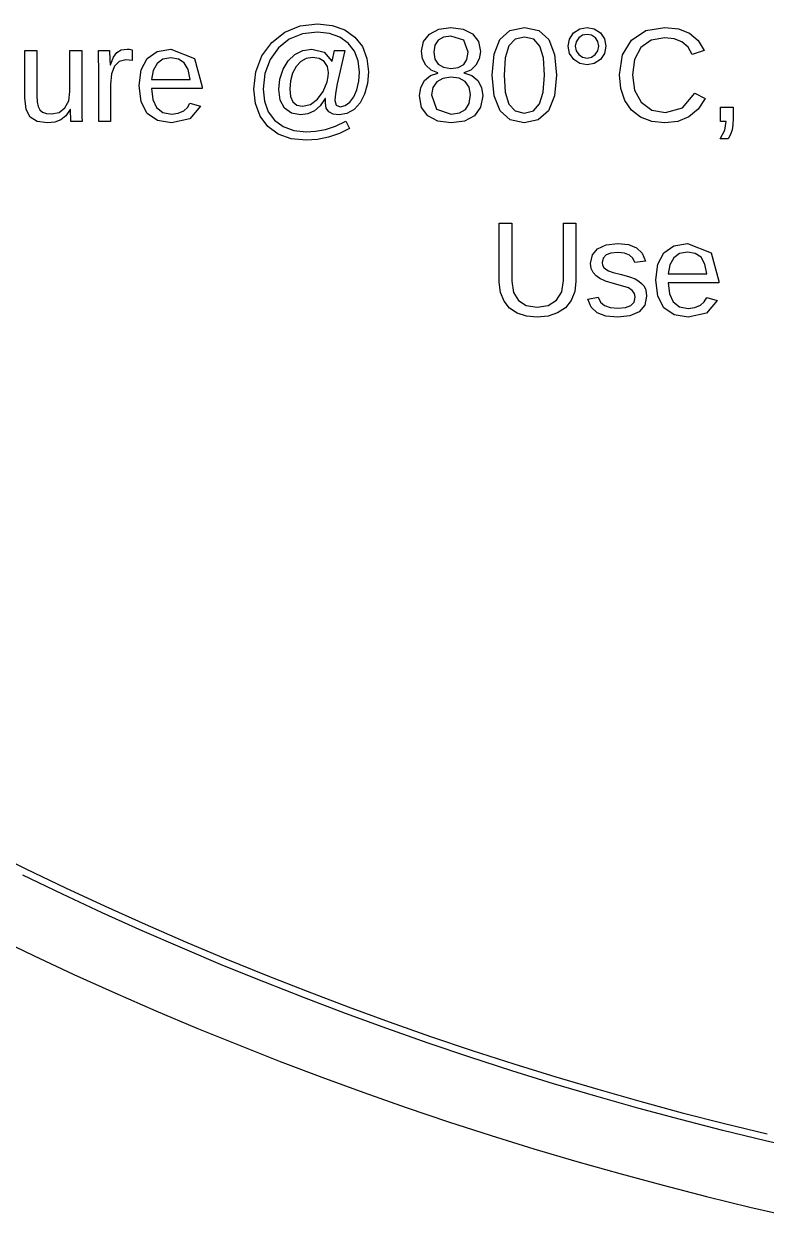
# Model space of a CAD drawing. Extents: x -25 to 122, y -49 to 104.
# Drawn here: x 12.95 to 28.52, y -47.13 to -22.1 of the extents above; entities that cross this region are included whole.
import ezdxf

# ---------------------------------------------------------------- set-up
doc = ezdxf.new("R2010")
doc.units = 0

msp = doc.modelspace()

# ---------------------------------------------------------------- linework, layer by layer
for p, q in [((18.4202, -22.2769), (18.7439, -22.1447)), ((18.7439, -22.1447), (19.1043, -22.1007)), ((19.1043, -22.1007), (19.4145, -22.1319)), ((19.4145, -22.1319), (19.6792, -22.2257)), ((19.6792, -22.2257), (19.8925, -22.3765)), ((21.4573, -22.3135), (21.6523, -22.2098)), ((21.6523, -22.2098), (21.9044, -22.1753)), ((21.9044, -22.1753), (22.1616, -22.2091)), ((22.1616, -22.2091), (22.3584, -22.3107)), ((22.9338, -22.4254), (23.1451, -22.2378)), ((23.1451, -22.2378), (23.4514, -22.1753)), ((23.4514, -22.1753), (23.7504, -22.2385)), ((23.7504, -22.2385), (23.9593, -22.4282)), ((24.4808, -22.2914), (24.6088, -22.2043)), ((24.6088, -22.2043), (24.762, -22.1753)), ((24.762, -22.1753), (24.9153, -22.204)), ((24.9153, -22.204), (25.0433, -22.29)), ((25.6975, -22.4393), (25.9974, -22.2413)), ((25.9974, -22.2413), (26.394, -22.1753)), ((26.394, -22.1753), (26.6794, -22.2057)), ((26.6794, -22.2057), (26.9136, -22.2969)), ((17.9427, -22.7696), (18.1481, -22.4881)), ((18.1481, -22.4881), (18.4202, -22.2769)), ((18.5155, -22.4227), (18.2861, -22.6032)), ((18.7919, -22.3118), (18.5155, -22.4227)), ((19.107, -22.2748), (18.7919, -22.3118)), ((19.3582, -22.3005), (19.107, -22.2748)), ((19.5755, -22.3777), (19.3582, -22.3005)), ((19.7524, -22.5028), (19.5755, -22.3777)), ((19.8823, -22.6721), (19.7524, -22.5028)), ((19.8925, -22.3765), (20.0489, -22.5788)), ((21.2908, -22.6742), (21.3324, -22.4728)), ((21.3324, -22.4728), (21.4573, -22.3135)), ((21.6369, -22.4434), (21.568, -22.5467)), ((21.7498, -22.3812), (21.6369, -22.4434)), ((21.9044, -22.3605), (21.7498, -22.3812)), ((22.1759, -22.4431), (21.9044, -22.3605)), ((22.2665, -22.6908), (22.1759, -22.4431)), ((22.3584, -22.3107), (22.4833, -22.47)), ((22.4833, -22.47), (22.5249, -22.677)), ((22.811, -22.7384), (22.9338, -22.4254)), ((23.2543, -22.4237), (23.1218, -22.5637)), ((23.4514, -22.3771), (23.2543, -22.4237)), ((23.6436, -22.4244), (23.4514, -22.3771)), ((23.7727, -22.5664), (23.6436, -22.4244)), ((23.9593, -22.4282), (24.0821, -22.7419)), ((24.3654, -22.5692), (24.3942, -22.4189)), ((24.3942, -22.4189), (24.4808, -22.2914)), ((24.5338, -22.4742), (24.516, -22.5692)), ((24.5872, -22.3937), (24.5338, -22.4742)), ((24.6665, -22.3387), (24.5872, -22.3937)), ((24.762, -22.3204), (24.6665, -22.3387)), ((24.8576, -22.3384), (24.762, -22.3204)), ((24.9369, -22.3923), (24.8576, -22.3384)), ((24.9902, -22.4724), (24.9369, -22.3923)), ((25.008, -22.5692), (24.9902, -22.4724)), ((25.0433, -22.29), (25.1298, -22.4171)), ((25.1298, -22.4171), (25.1587, -22.5692)), ((25.5088, -22.7537), (25.6975, -22.4393)), ((26.1093, -22.4429), (25.8937, -22.5989)), ((26.3968, -22.3909), (26.1093, -22.4429)), ((26.5887, -22.4133), (26.3968, -22.3909)), ((26.7526, -22.4807), (26.5887, -22.4133)), ((26.882, -22.5906), (26.7526, -22.4807)), ((26.9136, -22.2969), (27.0947, -22.4479)), ((27.0947, -22.4479), (27.2205, -22.6576)), ((12.9688, -23.6526), (12.9688, -22.6562)), ((12.9688, -22.6562), (13.2189, -22.6562)), ((13.2189, -22.6562), (13.2189, -23.6043)), ((13.9141, -23.5227), (13.9141, -22.6562)), ((13.9141, -22.6562), (14.1629, -22.6562)), ((14.1629, -22.6562), (14.1629, -23.8323)), ((14.5165, -22.8387), (14.5103, -22.6562)), ((14.5103, -22.6562), (14.7452, -22.6562)), ((14.7452, -22.6562), (14.7535, -22.8597)), ((14.8257, -22.7999), (14.8986, -22.6991)), ((14.8986, -22.6991), (14.9919, -22.6462)), ((14.9919, -22.6462), (15.117, -22.6286)), ((15.117, -22.6286), (15.1671, -22.632)), ((15.1671, -22.632), (15.2179, -22.6424)), ((15.2179, -22.6424), (15.2179, -22.8704)), ((15.5365, -22.8262), (15.7471, -22.678)), ((15.7471, -22.678), (16.0319, -22.6286)), ((16.0319, -22.6286), (16.5264, -22.8273)), ((17.8136, -23.1037), (17.9427, -22.7696)), ((18.2861, -22.6032), (18.112, -22.849)), ((18.4919, -22.8794), (18.6344, -22.7447)), ((18.6344, -22.7447), (18.8033, -22.6586)), ((18.8033, -22.6586), (18.9895, -22.63)), ((18.9895, -22.63), (19.2449, -22.6928)), ((19.2449, -22.6928), (19.4055, -22.8815)), ((19.4138, -22.8815), (19.4677, -22.6604)), ((19.4677, -22.6604), (19.6833, -22.6604)), ((19.6833, -22.6604), (19.523, -23.3597)), ((19.9622, -22.8775), (19.8823, -22.6721)), ((20.0489, -22.5788), (20.1447, -22.8252)), ((21.3137, -22.8307), (21.2908, -22.6742)), ((21.568, -22.5467), (21.5451, -22.6908)), ((21.5451, -22.6908), (21.5687, -22.8381)), ((22.2435, -22.8468), (22.2665, -22.6908)), ((22.5249, -22.677), (22.5018, -22.8335)), ((22.77, -23.1772), (22.811, -22.7384)), ((23.1218, -22.5637), (23.0466, -22.8103)), ((23.8458, -22.8138), (23.7727, -22.5664)), ((24.0821, -22.7419), (24.123, -23.1772)), ((24.3946, -22.7195), (24.3654, -22.5692)), ((24.4822, -22.847), (24.3946, -22.7195)), ((24.516, -22.5692), (24.5342, -22.6642)), ((24.5342, -22.6642), (24.5886, -22.7447)), ((24.5886, -22.7447), (24.6682, -22.7996)), ((24.8567, -22.7998), (24.9362, -22.7454)), ((24.9362, -22.7454), (24.9901, -22.665)), ((24.9901, -22.665), (25.008, -22.5692)), ((25.1295, -22.7212), (25.0419, -22.8483)), ((25.1587, -22.5692), (25.1295, -22.7212)), ((25.446, -23.1689), (25.5088, -22.7537)), ((25.8937, -22.5989), (25.759, -22.8454)), ((26.9703, -22.7405), (26.882, -22.5906)), ((27.2205, -22.6576), (26.9703, -22.7405)), ((14.5186, -23.0045), (14.5165, -22.8387)), ((14.5186, -24.1516), (14.5186, -23.0045)), ((14.7535, -22.8597), (14.7563, -22.9617)), ((14.7563, -22.9617), (14.7618, -22.9617)), ((14.7618, -22.9617), (14.8257, -22.7999)), ((14.8489, -22.99), (14.7877, -23.1522)), ((14.9487, -22.89), (14.8489, -22.99)), ((15.0852, -22.8566), (14.9487, -22.89)), ((15.1598, -22.8601), (15.0852, -22.8566)), ((15.2179, -22.8704), (15.1598, -22.8601)), ((15.4064, -23.067), (15.5365, -22.8262)), ((15.741, -22.9333), (15.6597, -23.0769)), ((15.8656, -22.8426), (15.741, -22.9333)), ((16.0278, -22.8124), (15.8656, -22.8426)), ((16.1926, -22.8395), (16.0278, -22.8124)), ((16.3138, -22.9209), (16.1926, -22.8395)), ((16.3937, -23.0613), (16.3138, -22.9209)), ((16.5264, -22.8273), (16.6912, -23.4232)), ((18.112, -22.849), (18.0021, -23.1443)), ((18.3849, -23.0543), (18.4919, -22.8794)), ((18.6598, -22.9979), (18.586, -23.1365)), ((18.7567, -22.8932), (18.6598, -22.9979)), ((18.873, -22.8274), (18.7567, -22.8932)), ((19.0048, -22.8055), (18.873, -22.8274)), ((19.1416, -22.8271), (19.0048, -22.8055)), ((19.248, -22.8919), (19.1416, -22.8271)), ((19.3164, -22.9919), (19.248, -22.8919)), ((19.3392, -23.1192), (19.3164, -22.9919)), ((19.4055, -22.8815), (19.4138, -22.8815)), ((19.9888, -23.1109), (19.9622, -22.8775)), ((20.1447, -22.8252), (20.1767, -23.1082)), ((21.3826, -22.9658), (21.3137, -22.8307)), ((21.4913, -23.0684), (21.3826, -22.9658)), ((21.5687, -22.8381), (21.6397, -22.9458)), ((21.6397, -22.9458), (21.7539, -23.0116)), ((21.7539, -23.0116), (21.9072, -23.0335)), ((21.9072, -23.0335), (22.0618, -23.0133)), ((22.0618, -23.0133), (22.1746, -22.9527)), ((22.1746, -22.9527), (22.2435, -22.8468)), ((22.4323, -22.9686), (22.3228, -23.0698)), ((22.5018, -22.8335), (22.4323, -22.9686)), ((23.0466, -22.8103), (23.0216, -23.1772)), ((23.8701, -23.1772), (23.8458, -22.8138)), ((24.6105, -22.934), (24.4822, -22.847)), ((24.762, -22.963), (24.6105, -22.934)), ((24.6682, -22.7996), (24.762, -22.8179)), ((24.762, -22.8179), (24.8567, -22.7998)), ((24.9135, -22.9344), (24.762, -22.963)), ((25.0419, -22.8483), (24.9135, -22.9344)), ((25.759, -22.8454), (25.7141, -23.1689)), ((14.7877, -23.1522), (14.7673, -23.3721)), ((15.3631, -23.3942), (15.4064, -23.067)), ((15.6597, -23.0769), (15.627, -23.2657)), ((15.627, -23.2657), (16.4341, -23.2657)), ((16.4341, -23.2657), (16.3937, -23.0613)), ((17.7706, -23.473), (17.8136, -23.1037)), ((18.0021, -23.1443), (17.9655, -23.473)), ((18.2958, -23.4758), (18.3181, -23.2571)), ((18.3181, -23.2571), (18.3849, -23.0543)), ((18.586, -23.1365), (18.5394, -23.2984)), ((19.3074, -23.3196), (19.3313, -23.2059)), ((19.3313, -23.2059), (19.3392, -23.1192)), ((19.9753, -23.3051), (19.9888, -23.1109)), ((20.1767, -23.1082), (20.1568, -23.353)), ((21.3543, -23.2906), (21.4787, -23.1862)), ((21.4787, -23.1862), (21.6335, -23.133)), ((21.6335, -23.1275), (21.4913, -23.0684)), ((21.7358, -23.2448), (21.6086, -23.3189)), ((21.6335, -23.133), (21.6335, -23.1275)), ((21.9044, -23.2201), (21.7358, -23.2448)), ((22.0775, -23.2431), (21.9044, -23.2201)), ((22.207, -23.312), (22.0775, -23.2431)), ((22.3228, -23.0698), (22.1794, -23.1247)), ((22.1794, -23.1247), (22.1794, -23.1303)), ((22.1794, -23.1303), (22.3452, -23.185)), ((22.3452, -23.185), (22.4696, -23.2885)), ((22.8122, -23.6091), (22.77, -23.1772)), ((23.0216, -23.1772), (23.047, -23.5362)), ((23.8446, -23.531), (23.8701, -23.1772)), ((24.123, -23.1772), (24.08, -23.6074)), ((25.4741, -23.459), (25.446, -23.1689)), ((25.7141, -23.1689), (25.7608, -23.4918)), ((13.8882, -23.7173), (13.9141, -23.5227)), ((14.7673, -23.3721), (14.7673, -24.1516)), ((15.4064, -23.7359), (15.3631, -23.3942)), ((16.6912, -23.4564), (15.6242, -23.4564)), ((15.6242, -23.4564), (15.6508, -23.6841)), ((16.6912, -23.4232), (16.6912, -23.4564)), ((17.8036, -23.7724), (17.7706, -23.473)), ((17.9655, -23.473), (17.9926, -23.724)), ((18.3257, -23.6986), (18.2958, -23.4758)), ((18.5394, -23.2984), (18.5238, -23.473)), ((18.5238, -23.473), (18.5402, -23.6209)), ((19.1084, -23.6817), (19.23, -23.5186)), ((19.23, -23.5186), (19.3074, -23.3196)), ((19.523, -23.3597), (19.4847, -23.5604)), ((19.8711, -23.6305), (19.9349, -23.4813)), ((19.9349, -23.4813), (19.9753, -23.3051)), ((20.1568, -23.353), (20.0972, -23.5732)), ((21.2451, -23.6112), (21.2724, -23.4357)), ((21.2724, -23.4357), (21.3543, -23.2906)), ((21.5288, -23.4362), (21.5022, -23.5905)), ((21.6086, -23.3189), (21.5288, -23.4362)), ((22.2879, -23.4262), (22.207, -23.312)), ((22.3148, -23.5849), (22.2879, -23.4262)), ((22.4696, -23.2885), (22.5474, -23.4324)), ((22.5474, -23.4324), (22.5733, -23.6084)), ((25.5586, -23.7072), (25.4741, -23.459)), ((25.7608, -23.4918), (25.9013, -23.7446)), ((12.9973, -23.8947), (12.9688, -23.6526)), ((13.2189, -23.6043), (13.2262, -23.7356)), ((13.2262, -23.7356), (13.248, -23.8337)), ((13.8104, -23.8641), (13.8882, -23.7173)), ((15.5365, -23.9816), (15.4064, -23.7359)), ((15.6508, -23.6841), (15.7307, -23.8531)), ((16.3824, -23.8541), (16.4327, -23.7632)), ((16.4327, -23.7632), (16.6511, -23.8254)), ((17.9026, -24.0348), (17.8036, -23.7724)), ((17.9926, -23.724), (18.074, -23.9436)), ((18.4153, -23.8669), (18.3257, -23.6986)), ((18.5402, -23.6209), (18.5895, -23.7328)), ((18.5895, -23.7328), (18.6729, -23.8033)), ((18.9574, -23.7905), (19.1084, -23.6817)), ((19.2687, -23.6679), (19.1666, -23.8166)), ((19.277, -23.6679), (19.2687, -23.6679)), ((19.2729, -23.7646), (19.277, -23.6679)), ((19.2915, -23.871), (19.2729, -23.7646)), ((19.4847, -23.5604), (19.4719, -23.7093)), ((19.4719, -23.7093), (19.4999, -23.8067)), ((19.6901, -23.8154), (19.7877, -23.7439)), ((19.7877, -23.7439), (19.8711, -23.6305)), ((20.0022, -23.7575), (19.8761, -23.8945)), ((20.0972, -23.5732), (20.0022, -23.7575)), ((21.2892, -23.8523), (21.2451, -23.6112)), ((21.5022, -23.5905), (21.6048, -23.8921)), ((22.2153, -23.8952), (22.29, -23.7689)), ((22.29, -23.7689), (22.3148, -23.5849)), ((22.5733, -23.6084), (22.5304, -23.8482)), ((22.9386, -23.9235), (22.8122, -23.6091)), ((23.047, -23.5362), (23.1231, -23.784)), ((23.7679, -23.7798), (23.8446, -23.531)), ((24.08, -23.6074), (23.951, -23.9221)), ((25.6968, -23.9083), (25.5586, -23.7072)), ((25.9013, -23.7446), (26.1216, -23.9078)), ((26.7661, -23.861), (27.0228, -23.5573)), ((27.0228, -23.5573), (27.2384, -23.6651)), ((27.2384, -23.6651), (27.0938, -23.8866)), ((13.0828, -24.0569), (12.9973, -23.8947)), ((13.248, -23.8337), (13.2856, -23.9038)), ((13.2856, -23.9038), (13.3405, -23.9512)), ((13.3405, -23.9512), (13.419, -23.9781)), ((13.419, -23.9781), (13.5271, -23.9871)), ((13.5271, -23.9871), (13.6878, -23.9563)), ((13.6878, -23.9563), (13.8104, -23.8641)), ((13.921, -23.8959), (13.8286, -24.028)), ((13.9252, -23.8959), (13.921, -23.8959)), ((13.9277, -23.9876), (13.9252, -23.8959)), ((13.93, -24.0445), (13.9277, -23.9876)), ((14.1629, -23.8323), (14.1649, -24.0427)), ((15.7495, -24.1298), (15.5365, -23.9816)), ((15.7307, -23.8531), (15.8616, -23.9577)), ((15.8616, -23.9577), (16.0416, -23.9926)), ((16.0416, -23.9926), (16.1873, -23.9764)), ((16.1873, -23.9764), (16.3007, -23.9277)), ((16.3007, -23.9277), (16.3824, -23.8541)), ((16.6511, -23.8254), (16.4317, -24.0907)), ((18.074, -23.9436), (18.2066, -24.1237)), ((18.5592, -23.9726), (18.4153, -23.8669)), ((18.7519, -24.0078), (18.5592, -23.9726)), ((18.6729, -23.8033), (18.7919, -23.8268)), ((18.9027, -23.9866), (18.7519, -24.0078)), ((18.7919, -23.8268), (18.9574, -23.7905)), ((19.0428, -23.9228), (18.9027, -23.9866)), ((19.1666, -23.8166), (19.0428, -23.9228)), ((19.3475, -23.947), (19.2915, -23.871)), ((19.4377, -23.9926), (19.3475, -23.947)), ((19.5589, -24.0078), (19.4377, -23.9926)), ((19.4999, -23.8067), (19.5838, -23.8392)), ((19.726, -23.9795), (19.5589, -24.0078)), ((19.5838, -23.8392), (19.6901, -23.8154)), ((19.8761, -23.8945), (19.726, -23.9795)), ((21.4214, -24.0313), (21.2892, -23.8523)), ((21.6048, -23.8921), (21.9127, -23.9926)), ((21.9127, -23.9926), (22.0899, -23.9683)), ((22.0899, -23.9683), (22.2153, -23.8952)), ((22.5304, -23.8482), (22.4019, -24.0286)), ((23.1491, -24.1153), (22.9386, -23.9235)), ((23.1231, -23.784), (23.2546, -23.928)), ((23.2546, -23.928), (23.4458, -23.976)), ((23.4458, -23.976), (23.6362, -23.927)), ((23.6362, -23.927), (23.7679, -23.7798)), ((23.951, -23.9221), (23.738, -24.1149)), ((25.8861, -24.0569), (25.6968, -23.9083)), ((26.1216, -23.9078), (26.4078, -23.9622)), ((26.4078, -23.9622), (26.7661, -23.861)), ((27.0938, -23.8866), (26.9005, -24.0479)), ((27.561, -24.1516), (27.561, -23.8489)), ((27.561, -23.8489), (27.8305, -23.8489)), ((27.8305, -23.8489), (27.8305, -24.0811)), ((13.2298, -24.1486), (13.0828, -24.0569)), ((13.4428, -24.1792), (13.2298, -24.1486)), ((13.5964, -24.1631), (13.4428, -24.1792)), ((13.7227, -24.1149), (13.5964, -24.1631)), ((13.8286, -24.028), (13.7227, -24.1149)), ((13.9319, -24.0816), (13.93, -24.0445)), ((13.9334, -24.1142), (13.9319, -24.0816)), ((13.9348, -24.1388), (13.9334, -24.1142)), ((13.9362, -24.1516), (13.9348, -24.1388)), ((14.1712, -24.1516), (13.9362, -24.1516)), ((14.1649, -24.0427), (14.1712, -24.1516)), ((14.7673, -24.1516), (14.5186, -24.1516)), ((16.0416, -24.1792), (15.7495, -24.1298)), ((16.4317, -24.0907), (16.0416, -24.1792)), ((18.0639, -24.2507), (17.9026, -24.0348)), ((18.284, -24.4107), (18.0639, -24.2507)), ((18.2066, -24.1237), (18.3877, -24.2566)), ((18.3877, -24.2566), (18.61, -24.3385)), ((19.2729, -24.3139), (19.4826, -24.245)), ((19.4826, -24.245), (19.6999, -24.1419)), ((19.6999, -24.1419), (19.7759, -24.2967)), ((21.6316, -24.1422), (21.4214, -24.0313)), ((21.9099, -24.1792), (21.6316, -24.1422)), ((22.1932, -24.1415), (21.9099, -24.1792)), ((22.4019, -24.0286), (22.1932, -24.1415)), ((23.4431, -24.1792), (23.1491, -24.1153)), ((23.738, -24.1149), (23.4431, -24.1792)), ((26.1209, -24.1486), (25.8861, -24.0569)), ((26.3954, -24.1792), (26.1209, -24.1486)), ((26.6654, -24.1464), (26.3954, -24.1792)), ((26.9005, -24.0479), (26.6654, -24.1464)), ((27.6826, -24.1516), (27.561, -24.1516)), ((27.6502, -24.3291), (27.6826, -24.1516)), ((27.8239, -24.2155), (27.8042, -24.3257)), ((27.8305, -24.0811), (27.8239, -24.2155)), ((18.5544, -24.5097), (18.284, -24.4107)), ((18.8666, -24.5427), (18.5544, -24.5097)), ((18.61, -24.3385), (18.8666, -24.3658)), ((18.8666, -24.3658), (19.0683, -24.3528)), ((19.1055, -24.5269), (18.8666, -24.5427)), ((19.0683, -24.3528), (19.2729, -24.3139)), ((19.3413, -24.4798), (19.1055, -24.5269)), ((19.5671, -24.4026), (19.3413, -24.4798)), ((19.7759, -24.2967), (19.5671, -24.4026)), ((27.5527, -24.5136), (27.6502, -24.3291)), ((27.7227, -24.5136), (27.5527, -24.5136)), ((27.7707, -24.4217), (27.7227, -24.5136)), ((27.8042, -24.3257), (27.7707, -24.4217)), ((22.9224, -27.52), (22.9224, -26.2803)), ((22.9224, -26.2803), (23.1864, -26.2803)), ((23.1864, -26.2803), (23.1864, -27.4979)), ((24.2671, -27.4799), (24.2671, -26.2803)), ((24.2671, -26.2803), (24.5297, -26.2803)), ((24.5297, -26.2803), (24.5297, -27.4951)), ((24.9843, -26.8159), (25.1634, -26.7355)), ((25.1634, -26.7355), (25.4093, -26.7087)), ((25.4093, -26.7087), (25.6312, -26.7305)), ((25.6312, -26.7305), (25.8024, -26.7958)), ((26.3761, -26.9022), (26.5867, -26.754)), ((26.5867, -26.754), (26.8715, -26.7046)), ((26.8715, -26.7046), (27.366, -26.9033)), ((24.8385, -27.1275), (24.8749, -26.9473)), ((24.8749, -26.9473), (24.9843, -26.8159)), ((25.1004, -27.0121), (25.0803, -27.1026)), ((25.1605, -26.9478), (25.1004, -27.0121)), ((25.2628, -26.9095), (25.1605, -26.9478)), ((25.4093, -26.8967), (25.2628, -26.9095)), ((25.5459, -26.91), (25.4093, -26.8967)), ((25.6518, -26.9499), (25.5459, -26.91)), ((25.7249, -27.0147), (25.6518, -26.9499)), ((25.763, -27.1026), (25.7249, -27.0147)), ((25.8024, -26.7958), (25.9215, -26.9091)), ((25.9215, -26.9091), (25.9869, -27.075)), ((26.246, -27.143), (26.3761, -26.9022)), ((26.5806, -27.0093), (26.4993, -27.1529)), ((26.7052, -26.9186), (26.5806, -27.0093)), ((26.8674, -26.8884), (26.7052, -26.9186)), ((27.0322, -26.9155), (26.8674, -26.8884)), ((27.1534, -26.9969), (27.0322, -26.9155)), ((27.2333, -27.1373), (27.1534, -26.9969)), ((27.366, -26.9033), (27.5307, -27.4993)), ((24.8513, -27.2294), (24.8385, -27.1275)), ((24.8896, -27.3141), (24.8513, -27.2294)), ((25.0803, -27.1026), (25.0886, -27.1607)), ((25.0886, -27.1607), (25.1135, -27.2077)), ((25.1135, -27.2077), (25.1546, -27.246)), ((25.1546, -27.246), (25.2116, -27.2781)), ((25.2116, -27.2781), (25.3125, -27.3127)), ((25.9869, -27.075), (25.763, -27.1026)), ((26.2026, -27.4702), (26.246, -27.143)), ((26.4993, -27.1529), (26.4666, -27.3417)), ((27.2737, -27.3417), (27.2333, -27.1373)), ((22.9469, -27.7335), (22.9224, -27.52)), ((23.1864, -27.4979), (23.2202, -27.7325)), ((24.2307, -27.7219), (24.2671, -27.4799)), ((24.5297, -27.4951), (24.5046, -27.7152)), ((24.9506, -27.3844), (24.8896, -27.3141)), ((25.0313, -27.4433), (24.9506, -27.3844)), ((25.1527, -27.497), (25.0313, -27.4433)), ((25.336, -27.5518), (25.1527, -27.497)), ((25.3125, -27.3127), (25.4853, -27.3583)), ((25.4853, -27.3583), (25.6552, -27.4061)), ((25.6552, -27.4061), (25.77, -27.4502)), ((25.77, -27.4502), (25.8479, -27.4946)), ((25.8479, -27.4946), (25.9075, -27.5435)), ((26.246, -27.8119), (26.2026, -27.4702)), ((26.4666, -27.3417), (27.2737, -27.3417)), ((27.5307, -27.4993), (27.5307, -27.5324)), ((23.0205, -27.9152), (22.9469, -27.7335)), ((23.2202, -27.7325), (23.3218, -27.9028)), ((24.1213, -27.8979), (24.2307, -27.7219)), ((24.5046, -27.7152), (24.4295, -27.9028)), ((25.5143, -27.5987), (25.336, -27.5518)), ((25.6311, -27.6395), (25.5143, -27.5987)), ((25.7105, -27.69), (25.6311, -27.6395)), ((25.7561, -27.7535), (25.7105, -27.69)), ((25.7713, -27.8337), (25.7561, -27.7535)), ((25.9075, -27.5435), (25.9522, -27.5986)), ((25.9522, -27.5986), (25.9855, -27.6616)), ((25.9855, -27.6616), (26.0063, -27.7333)), ((26.0063, -27.7333), (26.0132, -27.8143)), ((27.5307, -27.5324), (26.4638, -27.5324)), ((26.4638, -27.5324), (26.4904, -27.7601)), ((26.4904, -27.7601), (26.5702, -27.9291)), ((23.1387, -28.0614), (23.0205, -27.9152)), ((23.3218, -27.9028), (23.4873, -28.0064)), ((23.4873, -28.0064), (23.7129, -28.041)), ((23.7129, -28.041), (23.9463, -28.0052)), ((23.9463, -28.0052), (24.1213, -27.8979)), ((24.4295, -27.9028), (24.3086, -28.0539)), ((24.7791, -27.8765), (24.9988, -27.8337)), ((24.8511, -28.0456), (24.7791, -27.8765)), ((24.9988, -27.8337), (25.0475, -27.9379)), ((25.0475, -27.9379), (25.1301, -28.0099)), ((25.1301, -28.0099), (25.2489, -28.0519)), ((25.5704, -28.0513), (25.6836, -28.0078)), ((25.6836, -28.0078), (25.7494, -27.9353)), ((25.7494, -27.9353), (25.7713, -27.8337)), ((25.9733, -28.0016), (25.8536, -28.1405)), ((26.0132, -27.8143), (25.9733, -28.0016)), ((26.3761, -28.0576), (26.246, -27.8119)), ((26.5702, -27.9291), (26.7012, -28.0337)), ((27.0268, -28.0524), (27.1403, -28.0037)), ((27.1403, -28.0037), (27.222, -27.9301)), ((27.222, -27.9301), (27.2723, -27.8392)), ((27.4907, -27.9014), (27.2713, -28.1667)), ((27.2723, -27.8392), (27.4907, -27.9014)), ((23.2969, -28.1681), (23.1387, -28.0614)), ((23.4904, -28.2334), (23.2969, -28.1681)), ((23.7143, -28.2552), (23.4904, -28.2334)), ((23.9467, -28.2326), (23.7143, -28.2552)), ((24.1462, -28.1647), (23.9467, -28.2326)), ((24.3086, -28.0539), (24.1462, -28.1647)), ((24.976, -28.1633), (24.8511, -28.0456)), ((25.1593, -28.2322), (24.976, -28.1633)), ((25.4065, -28.2552), (25.1593, -28.2322)), ((25.2489, -28.0519), (25.4065, -28.0659)), ((25.4065, -28.0659), (25.5704, -28.0513)), ((25.662, -28.2265), (25.4065, -28.2552)), ((25.8536, -28.1405), (25.662, -28.2265)), ((26.5891, -28.2058), (26.3761, -28.0576)), ((26.8812, -28.2552), (26.5891, -28.2058)), ((26.7012, -28.0337), (26.8812, -28.0686)), ((26.8812, -28.0686), (27.0268, -28.0524)), ((27.2713, -28.1667), (26.8812, -28.2552)), ((12.1679, -39.4118), (12.9917, -39.8202)), ((13.7563, -40.354), (12.9259, -39.955)), ((12.9917, -39.8202), (13.8204, -40.2184)), ((13.8204, -40.2184), (14.654, -40.6064)), ((14.5916, -40.7428), (13.7563, -40.354)), ((15.4315, -41.1213), (14.5916, -40.7428)), ((14.654, -40.6064), (15.4923, -40.9842)), ((15.4923, -40.9842), (16.3351, -41.3516)), ((12.3009, -41.2356), (13.147, -41.6422)), ((16.276, -41.4895), (15.4315, -41.1213)), ((17.125, -41.8472), (16.276, -41.4895)), ((16.3351, -41.3516), (17.1824, -41.7087)), ((13.147, -41.6422), (13.9981, -42.0383)), ((17.1824, -41.7087), (18.0341, -42.0553)), ((13.9981, -42.0383), (14.854, -42.424)), ((17.9784, -42.1946), (17.125, -41.8472)), ((18.8359, -42.5314), (17.9784, -42.1946)), ((18.0341, -42.0553), (18.8899, -42.3915)), ((14.854, -42.424), (15.7146, -42.7992)), ((19.6975, -42.8577), (18.8359, -42.5314)), ((18.8899, -42.3915), (19.7497, -42.7171)), ((19.7497, -42.7171), (20.6135, -43.0322)), ((15.7146, -42.7992), (16.5797, -43.1638)), ((20.563, -43.1734), (19.6975, -42.8577)), ((20.6135, -43.0322), (21.4811, -43.3366)), ((16.5797, -43.1638), (17.4492, -43.5177)), ((21.4323, -43.4785), (20.563, -43.1734)), ((17.4492, -43.5177), (18.323, -43.8609)), ((22.3053, -43.7728), (21.4323, -43.4785)), ((21.4811, -43.3366), (22.3524, -43.6304)), ((23.1819, -44.0564), (22.3053, -43.7728)), ((22.3524, -43.6304), (23.2272, -43.9135)), ((18.323, -43.8609), (19.201, -44.1934)), ((23.2272, -43.9135), (24.1054, -44.1857)), ((19.201, -44.1934), (20.0829, -44.5151)), ((24.0619, -44.3293), (23.1819, -44.0564)), ((24.1054, -44.1857), (24.9869, -44.4473)), ((20.0829, -44.5151), (20.9688, -44.826)), ((24.9451, -44.5913), (24.0619, -44.3293)), ((24.9869, -44.4473), (25.8716, -44.6979)), ((25.8315, -44.8425), (24.9451, -44.5913)), ((25.8716, -44.6979), (26.7592, -44.9377)), ((20.9688, -44.826), (21.8584, -45.1259)), ((26.721, -45.0827), (25.8315, -44.8425)), ((26.7592, -44.9377), (27.6497, -45.1666)), ((21.8584, -45.1259), (22.7515, -45.4149)), ((27.6133, -45.3121), (26.721, -45.0827)), ((27.6497, -45.1666), (28.543, -45.3845)), ((22.7515, -45.4149), (23.6482, -45.6929)), ((28.5083, -45.5305), (27.6133, -45.3121)), ((29.406, -45.7378), (28.5083, -45.5305)), ((23.6482, -45.6929), (24.5482, -45.9599)), ((24.5482, -45.9599), (25.4515, -46.2159)), ((25.4515, -46.2159), (26.3578, -46.4607)), ((26.3578, -46.4607), (27.267, -46.6944)), ((27.267, -46.6944), (28.1791, -46.9169)), ((28.1791, -46.9169), (29.0938, -47.1282))]:
    msp.add_line(p, q)

doc.saveas('drawing.dxf')
